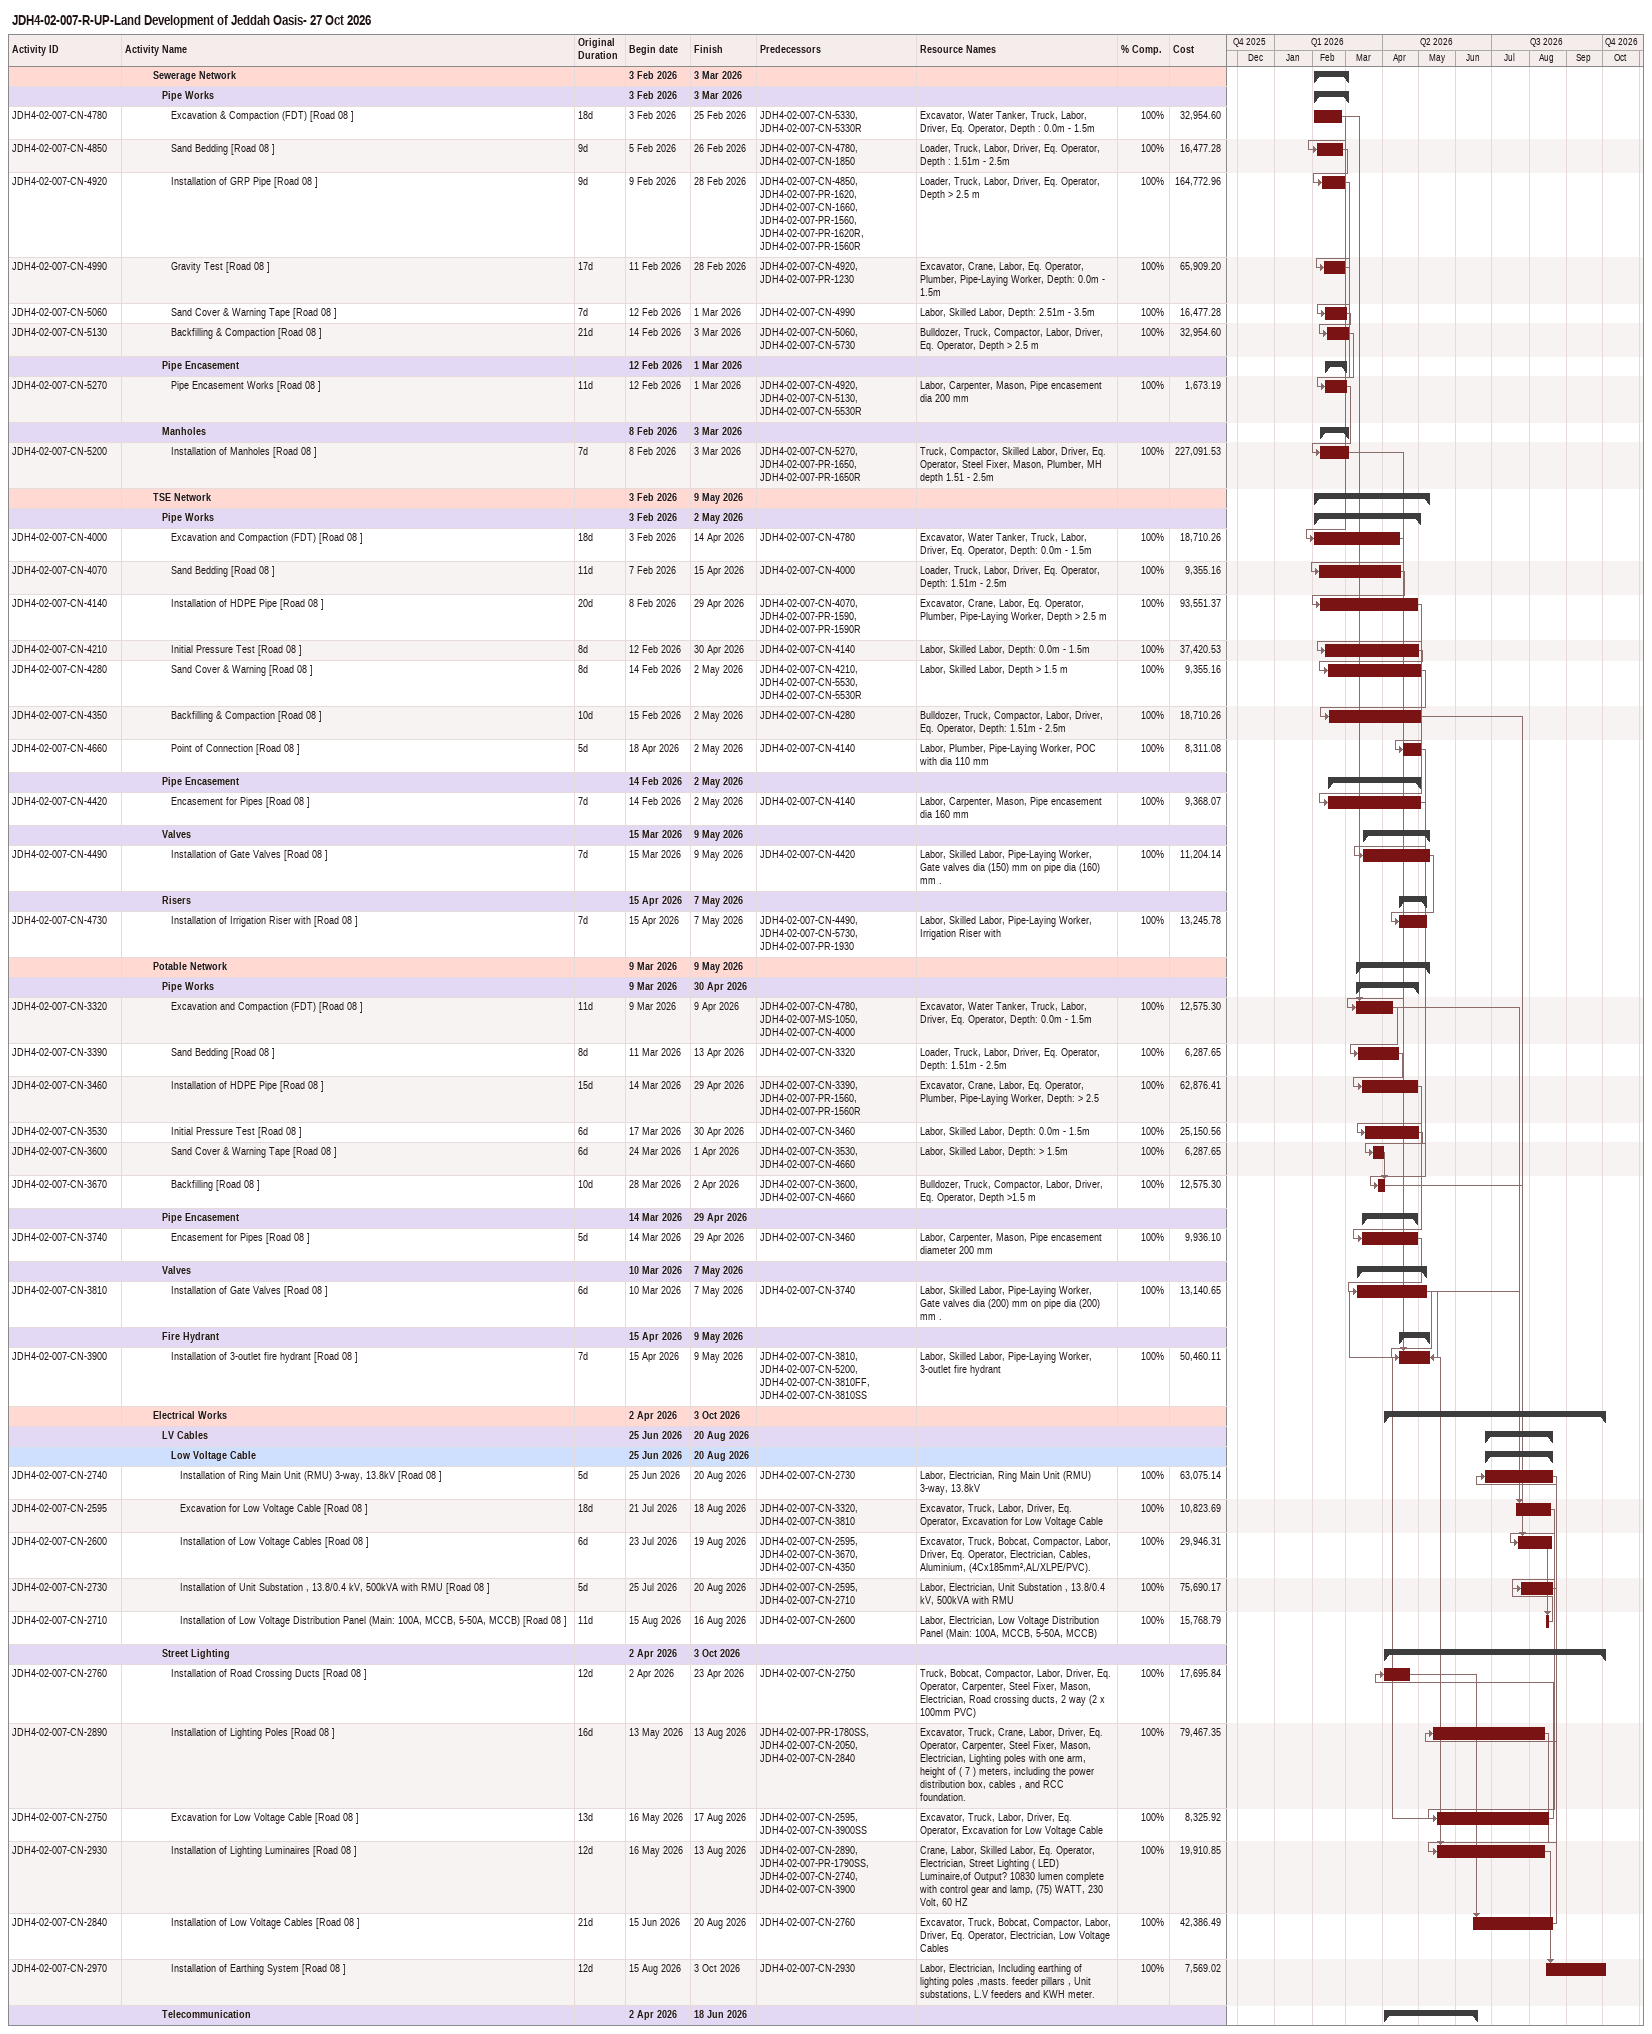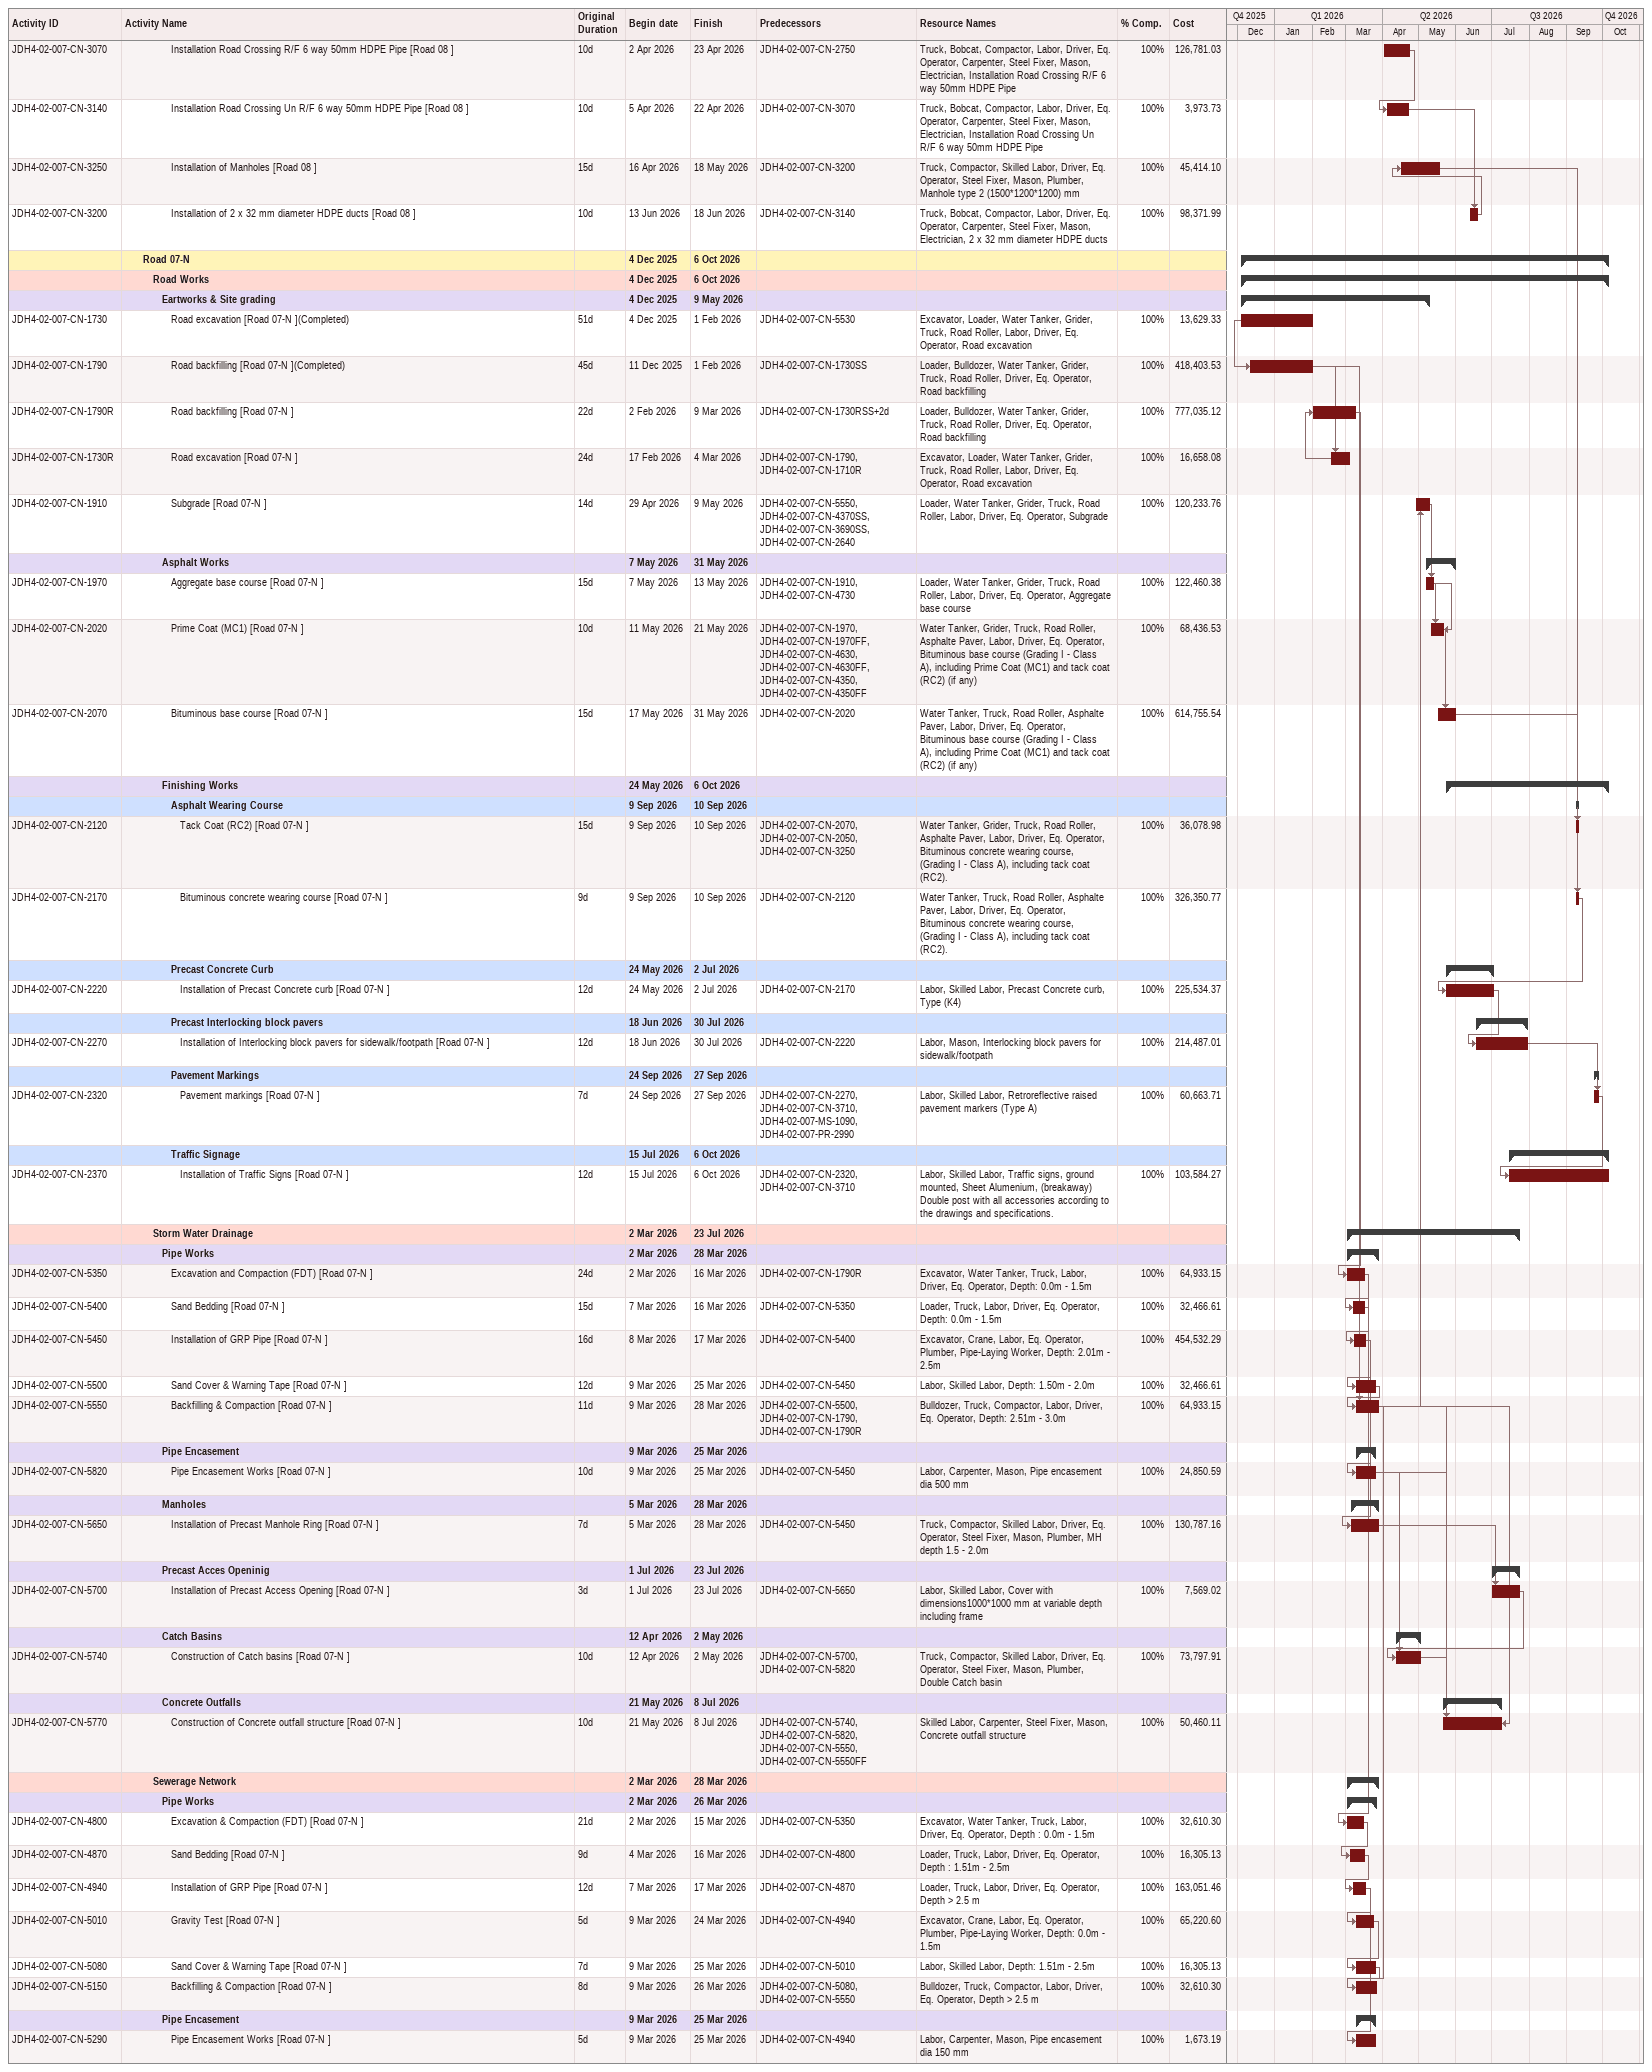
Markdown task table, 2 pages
JDH4-02-007-R-UP-Land Development of Jeddah Oasis- 27 Oct 2026

| ID | Level | Task | Original duration | Start | Finish | Predecessors | Resources | % complete | Cost |
|---|---|---|---|---|---|---|---|---|---|
|  | 4 | **Sewerage Network** |  | 2026-02-03 | 2026-03-03 |  |  |  |  |
|  | 5 | **Pipe Works** |  | 2026-02-03 | 2026-03-03 |  |  |  |  |
| JDH4-02-007-CN-4780 | 6 | Excavation & Compaction (FDT) [Road 08 ] | 18d | 2026-02-03 | 2026-02-25 | JDH4-02-007-CN-5330, JDH4-02-007-CN-5330R | Excavator, Water Tanker, Truck, Labor, Driver, Eq. Operator, Depth : 0.0m - 1.5m | 100 | 32954.60 |
| JDH4-02-007-CN-4850 | 6 | Sand Bedding [Road 08 ] | 9d | 2026-02-05 | 2026-02-26 | JDH4-02-007-CN-4780, JDH4-02-007-CN-1850 | Loader, Truck, Labor, Driver, Eq. Operator, Depth : 1.51m - 2.5m | 100 | 16477.28 |
| JDH4-02-007-CN-4920 | 6 | Installation of GRP Pipe [Road 08 ] | 9d | 2026-02-09 | 2026-02-28 | JDH4-02-007-CN-4850, JDH4-02-007-PR-1620, JDH4-02-007-CN-1660, JDH4-02-007-PR-1560, JDH4-02-007-PR-1620R, JDH4-02-007-PR-1560R | Loader, Truck, Labor, Driver, Eq. Operator, Depth > 2.5 m | 100 | 164772.96 |
| JDH4-02-007-CN-4990 | 6 | Gravity Test [Road 08 ] | 17d | 2026-02-11 | 2026-02-28 | JDH4-02-007-CN-4920, JDH4-02-007-PR-1230 | Excavator, Crane, Labor, Eq. Operator, Plumber, Pipe-Laying Worker, Depth: 0.0m - 1.5m | 100 | 65909.20 |
| JDH4-02-007-CN-5060 | 6 | Sand Cover & Warning Tape [Road 08 ] | 7d | 2026-02-12 | 2026-03-01 | JDH4-02-007-CN-4990 | Labor, Skilled Labor, Depth: 2.51m - 3.5m | 100 | 16477.28 |
| JDH4-02-007-CN-5130 | 6 | Backfilling & Compaction [Road 08 ] | 21d | 2026-02-14 | 2026-03-03 | JDH4-02-007-CN-5060, JDH4-02-007-CN-5730 | Bulldozer, Truck, Compactor, Labor, Driver, Eq. Operator, Depth > 2.5 m | 100 | 32954.60 |
|  | 5 | **Pipe Encasement** |  | 2026-02-12 | 2026-03-01 |  |  |  |  |
| JDH4-02-007-CN-5270 | 6 | Pipe Encasement Works [Road 08 ] | 11d | 2026-02-12 | 2026-03-01 | JDH4-02-007-CN-4920, JDH4-02-007-CN-5130, JDH4-02-007-CN-5530R | Labor, Carpenter, Mason, Pipe encasement dia 200 mm | 100 | 1673.19 |
|  | 5 | **Manholes** |  | 2026-02-08 | 2026-03-03 |  |  |  |  |
| JDH4-02-007-CN-5200 | 6 | Installation of Manholes [Road 08 ] | 7d | 2026-02-08 | 2026-03-03 | JDH4-02-007-CN-5270, JDH4-02-007-PR-1650, JDH4-02-007-PR-1650R | Truck, Compactor, Skilled Labor, Driver, Eq. Operator, Steel Fixer, Mason, Plumber, MH depth 1.51 - 2.5m | 100 | 227091.53 |
|  | 4 | **TSE Network** |  | 2026-02-03 | 2026-05-09 |  |  |  |  |
|  | 5 | **Pipe Works** |  | 2026-02-03 | 2026-05-02 |  |  |  |  |
| JDH4-02-007-CN-4000 | 6 | Excavation and Compaction (FDT) [Road 08 ] | 18d | 2026-02-03 | 2026-04-14 | JDH4-02-007-CN-4780 | Excavator, Water Tanker, Truck, Labor, Driver, Eq. Operator, Depth: 0.0m - 1.5m | 100 | 18710.26 |
| JDH4-02-007-CN-4070 | 6 | Sand Bedding [Road 08 ] | 11d | 2026-02-07 | 2026-04-15 | JDH4-02-007-CN-4000 | Loader, Truck, Labor, Driver, Eq. Operator, Depth: 1.51m - 2.5m | 100 | 9355.16 |
| JDH4-02-007-CN-4140 | 6 | Installation of HDPE Pipe [Road 08 ] | 20d | 2026-02-08 | 2026-04-29 | JDH4-02-007-CN-4070, JDH4-02-007-PR-1590, JDH4-02-007-PR-1590R | Excavator, Crane, Labor, Eq. Operator, Plumber, Pipe-Laying Worker, Depth > 2.5 m | 100 | 93551.37 |
| JDH4-02-007-CN-4210 | 6 | Initial Pressure Test [Road 08 ] | 8d | 2026-02-12 | 2026-04-30 | JDH4-02-007-CN-4140 | Labor, Skilled Labor, Depth: 0.0m - 1.5m | 100 | 37420.53 |
| JDH4-02-007-CN-4280 | 6 | Sand Cover & Warning [Road 08 ] | 8d | 2026-02-14 | 2026-05-02 | JDH4-02-007-CN-4210, JDH4-02-007-CN-5530, JDH4-02-007-CN-5530R | Labor, Skilled Labor, Depth > 1.5 m | 100 | 9355.16 |
| JDH4-02-007-CN-4350 | 6 | Backfilling & Compaction [Road 08 ] | 10d | 2026-02-15 | 2026-05-02 | JDH4-02-007-CN-4280 | Bulldozer, Truck, Compactor, Labor, Driver, Eq. Operator, Depth: 1.51m - 2.5m | 100 | 18710.26 |
| JDH4-02-007-CN-4660 | 6 | Point of Connection [Road 08 ] | 5d | 2026-04-18 | 2026-05-02 | JDH4-02-007-CN-4140 | Labor, Plumber, Pipe-Laying Worker, POC with dia 110 mm | 100 | 8311.08 |
|  | 5 | **Pipe Encasement** |  | 2026-02-14 | 2026-05-02 |  |  |  |  |
| JDH4-02-007-CN-4420 | 6 | Encasement for Pipes [Road 08 ] | 7d | 2026-02-14 | 2026-05-02 | JDH4-02-007-CN-4140 | Labor, Carpenter, Mason, Pipe encasement dia 160 mm | 100 | 9368.07 |
|  | 5 | **Valves** |  | 2026-03-15 | 2026-05-09 |  |  |  |  |
| JDH4-02-007-CN-4490 | 6 | Installation of Gate Valves [Road 08 ] | 7d | 2026-03-15 | 2026-05-09 | JDH4-02-007-CN-4420 | Labor, Skilled Labor, Pipe-Laying Worker, Gate valves dia (150) mm on pipe dia (160) mm . | 100 | 11204.14 |
|  | 5 | **Risers** |  | 2026-04-15 | 2026-05-07 |  |  |  |  |
| JDH4-02-007-CN-4730 | 6 | Installation of Irrigation Riser with [Road 08 ] | 7d | 2026-04-15 | 2026-05-07 | JDH4-02-007-CN-4490, JDH4-02-007-CN-5730, JDH4-02-007-PR-1930 | Labor, Skilled Labor, Pipe-Laying Worker, Irrigation Riser with | 100 | 13245.78 |
|  | 4 | **Potable Network** |  | 2026-03-09 | 2026-05-09 |  |  |  |  |
|  | 5 | **Pipe Works** |  | 2026-03-09 | 2026-04-30 |  |  |  |  |
| JDH4-02-007-CN-3320 | 6 | Excavation and Compaction (FDT) [Road 08 ] | 11d | 2026-03-09 | 2026-04-09 | JDH4-02-007-CN-4780, JDH4-02-007-MS-1050, JDH4-02-007-CN-4000 | Excavator, Water Tanker, Truck, Labor, Driver, Eq. Operator, Depth: 0.0m - 1.5m | 100 | 12575.30 |
| JDH4-02-007-CN-3390 | 6 | Sand Bedding [Road 08 ] | 8d | 2026-03-11 | 2026-04-13 | JDH4-02-007-CN-3320 | Loader, Truck, Labor, Driver, Eq. Operator, Depth: 1.51m - 2.5m | 100 | 6287.65 |
| JDH4-02-007-CN-3460 | 6 | Installation of HDPE Pipe [Road 08 ] | 15d | 2026-03-14 | 2026-04-29 | JDH4-02-007-CN-3390, JDH4-02-007-PR-1560, JDH4-02-007-PR-1560R | Excavator, Crane, Labor, Eq. Operator, Plumber, Pipe-Laying Worker, Depth: > 2.5 | 100 | 62876.41 |
| JDH4-02-007-CN-3530 | 6 | Initial Pressure Test [Road 08 ] | 6d | 2026-03-17 | 2026-04-30 | JDH4-02-007-CN-3460 | Labor, Skilled Labor, Depth: 0.0m - 1.5m | 100 | 25150.56 |
| JDH4-02-007-CN-3600 | 6 | Sand Cover & Warning Tape [Road 08 ] | 6d | 2026-03-24 | 2026-04-01 | JDH4-02-007-CN-3530, JDH4-02-007-CN-4660 | Labor, Skilled Labor, Depth: > 1.5m | 100 | 6287.65 |
| JDH4-02-007-CN-3670 | 6 | Backfilling [Road 08 ] | 10d | 2026-03-28 | 2026-04-02 | JDH4-02-007-CN-3600, JDH4-02-007-CN-4660 | Bulldozer, Truck, Compactor, Labor, Driver, Eq. Operator, Depth >1.5 m | 100 | 12575.30 |
|  | 5 | **Pipe Encasement** |  | 2026-03-14 | 2026-04-29 |  |  |  |  |
| JDH4-02-007-CN-3740 | 6 | Encasement for Pipes [Road 08 ] | 5d | 2026-03-14 | 2026-04-29 | JDH4-02-007-CN-3460 | Labor, Carpenter, Mason, Pipe encasement diameter 200 mm | 100 | 9936.10 |
|  | 5 | **Valves** |  | 2026-03-10 | 2026-05-07 |  |  |  |  |
| JDH4-02-007-CN-3810 | 6 | Installation of Gate Valves [Road 08 ] | 6d | 2026-03-10 | 2026-05-07 | JDH4-02-007-CN-3740 | Labor, Skilled Labor, Pipe-Laying Worker, Gate valves dia (200) mm on pipe dia (200) mm . | 100 | 13140.65 |
|  | 5 | **Fire Hydrant** |  | 2026-04-15 | 2026-05-09 |  |  |  |  |
| JDH4-02-007-CN-3900 | 6 | Installation of 3-outlet fire hydrant [Road 08 ] | 7d | 2026-04-15 | 2026-05-09 | JDH4-02-007-CN-3810, JDH4-02-007-CN-5200, JDH4-02-007-CN-3810FF, JDH4-02-007-CN-3810SS | Labor, Skilled Labor, Pipe-Laying Worker, 3-outlet fire hydrant | 100 | 50460.11 |
|  | 4 | **Electrical Works** |  | 2026-04-02 | 2026-10-03 |  |  |  |  |
|  | 5 | **LV Cables** |  | 2026-06-25 | 2026-08-20 |  |  |  |  |
|  | 6 | **Low Voltage Cable** |  | 2026-06-25 | 2026-08-20 |  |  |  |  |
| JDH4-02-007-CN-2740 | 7 | Installation of Ring Main Unit (RMU) 3-way, 13.8kV [Road 08 ] | 5d | 2026-06-25 | 2026-08-20 | JDH4-02-007-CN-2730 | Labor, Electrician, Ring Main Unit (RMU) 3-way, 13.8kV | 100 | 63075.14 |
| JDH4-02-007-CN-2595 | 7 | Excavation for Low Voltage Cable [Road 08 ] | 18d | 2026-07-21 | 2026-08-18 | JDH4-02-007-CN-3320, JDH4-02-007-CN-3810 | Excavator, Truck, Labor, Driver, Eq. Operator, Excavation for Low Voltage Cable | 100 | 10823.69 |
| JDH4-02-007-CN-2600 | 7 | Installation of Low Voltage Cables [Road 08 ] | 6d | 2026-07-23 | 2026-08-19 | JDH4-02-007-CN-2595, JDH4-02-007-CN-3670, JDH4-02-007-CN-4350 | Excavator, Truck, Bobcat, Compactor, Labor, Driver, Eq. Operator, Electrician, Cables, Aluminium, (4Cx185mm²,AL/XLPE/PVC). | 100 | 29946.31 |
| JDH4-02-007-CN-2730 | 7 | Installation of Unit Substation , 13.8/0.4 kV, 500kVA with RMU [Road 08 ] | 5d | 2026-07-25 | 2026-08-20 | JDH4-02-007-CN-2595, JDH4-02-007-CN-2710 | Labor, Electrician, Unit Substation , 13.8/0.4 kV, 500kVA with RMU | 100 | 75690.17 |
| JDH4-02-007-CN-2710 | 7 | Installation of Low Voltage Distribution Panel (Main: 100A, MCCB, 5-50A, MCCB) [Road 08 ] | 11d | 2026-08-15 | 2026-08-16 | JDH4-02-007-CN-2600 | Labor, Electrician, Low Voltage Distribution Panel (Main: 100A, MCCB, 5-50A, MCCB) | 100 | 15768.79 |
|  | 5 | **Street Lighting** |  | 2026-04-02 | 2026-10-03 |  |  |  |  |
| JDH4-02-007-CN-2760 | 6 | Installation of Road Crossing Ducts [Road 08 ] | 12d | 2026-04-02 | 2026-04-23 | JDH4-02-007-CN-2750 | Truck, Bobcat, Compactor, Labor, Driver, Eq. Operator, Carpenter, Steel Fixer, Mason, Electrician, Road crossing ducts, 2 way (2 x 100mm PVC) | 100 | 17695.84 |
| JDH4-02-007-CN-2890 | 6 | Installation of Lighting Poles [Road 08 ] | 16d | 2026-05-13 | 2026-08-13 | JDH4-02-007-PR-1780SS, JDH4-02-007-CN-2050, JDH4-02-007-CN-2840 | Excavator, Truck, Crane, Labor, Driver, Eq. Operator, Carpenter, Steel Fixer, Mason, Electrician, Lighting poles with one arm, height of ( 7 ) meters, including the power distribution box, cables , and RCC foundation. | 100 | 79467.35 |
| JDH4-02-007-CN-2750 | 6 | Excavation for Low Voltage Cable [Road 08 ] | 13d | 2026-05-16 | 2026-08-17 | JDH4-02-007-CN-2595, JDH4-02-007-CN-3900SS | Excavator, Truck, Labor, Driver, Eq. Operator, Excavation for Low Voltage Cable | 100 | 8325.92 |
| JDH4-02-007-CN-2930 | 6 | Installation of Lighting Luminaires [Road 08 ] | 12d | 2026-05-16 | 2026-08-13 | JDH4-02-007-CN-2890, JDH4-02-007-PR-1790SS, JDH4-02-007-CN-2740, JDH4-02-007-CN-3900 | Crane, Labor, Skilled Labor, Eq. Operator, Electrician, Street Lighting ( LED) Luminaire,of Output? 10830 lumen complete with control gear and lamp, (75) WATT, 230 Volt, 60 HZ | 100 | 19910.85 |
| JDH4-02-007-CN-2840 | 6 | Installation of Low Voltage Cables [Road 08 ] | 21d | 2026-06-15 | 2026-08-20 | JDH4-02-007-CN-2760 | Excavator, Truck, Bobcat, Compactor, Labor, Driver, Eq. Operator, Electrician, Low Voltage Cables | 100 | 42386.49 |
| JDH4-02-007-CN-2970 | 6 | Installation of Earthing System [Road 08 ] | 12d | 2026-08-15 | 2026-10-03 | JDH4-02-007-CN-2930 | Labor, Electrician, Including earthing of lighting poles ,masts. feeder pillars , Unit substations, L.V feeders and KWH meter. | 100 | 7569.02 |
|  | 5 | **Telecommunication** |  | 2026-04-02 | 2026-06-18 |  |  |  |  |
| JDH4-02-007-CN-3070 | 6 | Installation Road Crossing R/F 6 way 50mm HDPE Pipe [Road 08 ] | 10d | 2026-04-02 | 2026-04-23 | JDH4-02-007-CN-2750 | Truck, Bobcat, Compactor, Labor, Driver, Eq. Operator, Carpenter, Steel Fixer, Mason, Electrician, Installation Road Crossing R/F 6 way 50mm HDPE Pipe | 100 | 126781.03 |
| JDH4-02-007-CN-3140 | 6 | Installation Road Crossing Un R/F 6 way 50mm HDPE Pipe [Road 08 ] | 10d | 2026-04-05 | 2026-04-22 | JDH4-02-007-CN-3070 | Truck, Bobcat, Compactor, Labor, Driver, Eq. Operator, Carpenter, Steel Fixer, Mason, Electrician, Installation Road Crossing Un R/F 6 way 50mm HDPE Pipe | 100 | 3973.73 |
| JDH4-02-007-CN-3250 | 6 | Installation of Manholes [Road 08 ] | 15d | 2026-04-16 | 2026-05-18 | JDH4-02-007-CN-3200 | Truck, Compactor, Skilled Labor, Driver, Eq. Operator, Steel Fixer, Mason, Plumber, Manhole type 2 (1500*1200*1200) mm | 100 | 45414.10 |
| JDH4-02-007-CN-3200 | 6 | Installation of 2 x 32 mm diameter HDPE ducts [Road 08 ] | 10d | 2026-06-13 | 2026-06-18 | JDH4-02-007-CN-3140 | Truck, Bobcat, Compactor, Labor, Driver, Eq. Operator, Carpenter, Steel Fixer, Mason, Electrician, 2 x 32 mm diameter HDPE ducts | 100 | 98371.99 |
|  | 3 | **Road 07-N** |  | 2025-12-04 | 2026-10-06 |  |  |  |  |
|  | 4 | **Road Works** |  | 2025-12-04 | 2026-10-06 |  |  |  |  |
|  | 5 | **Eartworks & Site grading** |  | 2025-12-04 | 2026-05-09 |  |  |  |  |
| JDH4-02-007-CN-1730 | 6 | Road excavation [Road 07-N ](Completed) | 51d | 2025-12-04 | 2026-02-01 | JDH4-02-007-CN-5530 | Excavator, Loader, Water Tanker, Grider, Truck, Road Roller, Labor, Driver, Eq. Operator, Road excavation | 100 | 13629.33 |
| JDH4-02-007-CN-1790 | 6 | Road backfilling [Road 07-N ](Completed) | 45d | 2025-12-11 | 2026-02-01 | JDH4-02-007-CN-1730SS | Loader, Bulldozer, Water Tanker, Grider, Truck, Road Roller, Driver, Eq. Operator, Road backfilling | 100 | 418403.53 |
| JDH4-02-007-CN-1790R | 6 | Road backfilling [Road 07-N ] | 22d | 2026-02-02 | 2026-03-09 | JDH4-02-007-CN-1730RSS+2d | Loader, Bulldozer, Water Tanker, Grider, Truck, Road Roller, Driver, Eq. Operator, Road backfilling | 100 | 777035.12 |
| JDH4-02-007-CN-1730R | 6 | Road excavation [Road 07-N ] | 24d | 2026-02-17 | 2026-03-04 | JDH4-02-007-CN-1790, JDH4-02-007-CN-1710R | Excavator, Loader, Water Tanker, Grider, Truck, Road Roller, Labor, Driver, Eq. Operator, Road excavation | 100 | 16658.08 |
| JDH4-02-007-CN-1910 | 6 | Subgrade [Road 07-N ] | 14d | 2026-04-29 | 2026-05-09 | JDH4-02-007-CN-5550, JDH4-02-007-CN-4370SS, JDH4-02-007-CN-3690SS, JDH4-02-007-CN-2640 | Loader, Water Tanker, Grider, Truck, Road Roller, Labor, Driver, Eq. Operator, Subgrade | 100 | 120233.76 |
|  | 5 | **Asphalt Works** |  | 2026-05-07 | 2026-05-31 |  |  |  |  |
| JDH4-02-007-CN-1970 | 6 | Aggregate base course [Road 07-N ] | 15d | 2026-05-07 | 2026-05-13 | JDH4-02-007-CN-1910, JDH4-02-007-CN-4730 | Loader, Water Tanker, Grider, Truck, Road Roller, Labor, Driver, Eq. Operator, Aggregate base course | 100 | 122460.38 |
| JDH4-02-007-CN-2020 | 6 | Prime Coat (MC1) [Road 07-N ] | 10d | 2026-05-11 | 2026-05-21 | JDH4-02-007-CN-1970, JDH4-02-007-CN-1970FF, JDH4-02-007-CN-4630, JDH4-02-007-CN-4630FF, JDH4-02-007-CN-4350, JDH4-02-007-CN-4350FF | Water Tanker, Grider, Truck, Road Roller, Asphalte Paver, Labor, Driver, Eq. Operator, Bituminous base course (Grading I - Class A), including Prime Coat (MC1) and tack coat (RC2) (if any) | 100 | 68436.53 |
| JDH4-02-007-CN-2070 | 6 | Bituminous base course [Road 07-N ] | 15d | 2026-05-17 | 2026-05-31 | JDH4-02-007-CN-2020 | Water Tanker, Truck, Road Roller, Asphalte Paver, Labor, Driver, Eq. Operator, Bituminous base course (Grading I - Class A), including Prime Coat (MC1) and tack coat (RC2) (if any) | 100 | 614755.54 |
|  | 5 | **Finishing Works** |  | 2026-05-24 | 2026-10-06 |  |  |  |  |
|  | 6 | **Asphalt Wearing Course** |  | 2026-09-09 | 2026-09-10 |  |  |  |  |
| JDH4-02-007-CN-2120 | 7 | Tack Coat (RC2) [Road 07-N ] | 15d | 2026-09-09 | 2026-09-10 | JDH4-02-007-CN-2070, JDH4-02-007-CN-2050, JDH4-02-007-CN-3250 | Water Tanker, Grider, Truck, Road Roller, Asphalte Paver, Labor, Driver, Eq. Operator, Bituminous concrete wearing course, (Grading I - Class A), including tack coat (RC2). | 100 | 36078.98 |
| JDH4-02-007-CN-2170 | 7 | Bituminous concrete wearing course [Road 07-N ] | 9d | 2026-09-09 | 2026-09-10 | JDH4-02-007-CN-2120 | Water Tanker, Truck, Road Roller, Asphalte Paver, Labor, Driver, Eq. Operator, Bituminous concrete wearing course, (Grading I - Class A), including tack coat (RC2). | 100 | 326350.77 |
|  | 6 | **Precast Concrete Curb** |  | 2026-05-24 | 2026-07-02 |  |  |  |  |
| JDH4-02-007-CN-2220 | 7 | Installation of Precast Concrete curb [Road 07-N ] | 12d | 2026-05-24 | 2026-07-02 | JDH4-02-007-CN-2170 | Labor, Skilled Labor, Precast Concrete curb, Type (K4) | 100 | 225534.37 |
|  | 6 | **Precast Interlocking block pavers** |  | 2026-06-18 | 2026-07-30 |  |  |  |  |
| JDH4-02-007-CN-2270 | 7 | Installation of Interlocking block pavers for sidewalk/footpath [Road 07-N ] | 12d | 2026-06-18 | 2026-07-30 | JDH4-02-007-CN-2220 | Labor, Mason, Interlocking block pavers for sidewalk/footpath | 100 | 214487.01 |
|  | 6 | **Pavement Markings** |  | 2026-09-24 | 2026-09-27 |  |  |  |  |
| JDH4-02-007-CN-2320 | 7 | Pavement markings [Road 07-N ] | 7d | 2026-09-24 | 2026-09-27 | JDH4-02-007-CN-2270, JDH4-02-007-CN-3710, JDH4-02-007-MS-1090, JDH4-02-007-PR-2990 | Labor, Skilled Labor, Retroreflective raised pavement markers (Type A) | 100 | 60663.71 |
|  | 6 | **Traffic Signage** |  | 2026-07-15 | 2026-10-06 |  |  |  |  |
| JDH4-02-007-CN-2370 | 7 | Installation of Traffic Signs [Road 07-N ] | 12d | 2026-07-15 | 2026-10-06 | JDH4-02-007-CN-2320, JDH4-02-007-CN-3710 | Labor, Skilled Labor, Traffic signs, ground mounted, Sheet Alumenium, (breakaway) Double post with all accessories according to the drawings and specifications. | 100 | 103584.27 |
|  | 4 | **Storm Water Drainage** |  | 2026-03-02 | 2026-07-23 |  |  |  |  |
|  | 5 | **Pipe Works** |  | 2026-03-02 | 2026-03-28 |  |  |  |  |
| JDH4-02-007-CN-5350 | 6 | Excavation and Compaction (FDT) [Road 07-N ] | 24d | 2026-03-02 | 2026-03-16 | JDH4-02-007-CN-1790R | Excavator, Water Tanker, Truck, Labor, Driver, Eq. Operator, Depth: 0.0m - 1.5m | 100 | 64933.15 |
| JDH4-02-007-CN-5400 | 6 | Sand Bedding [Road 07-N ] | 15d | 2026-03-07 | 2026-03-16 | JDH4-02-007-CN-5350 | Loader, Truck, Labor, Driver, Eq. Operator, Depth: 0.0m - 1.5m | 100 | 32466.61 |
| JDH4-02-007-CN-5450 | 6 | Installation of GRP Pipe [Road 07-N ] | 16d | 2026-03-08 | 2026-03-17 | JDH4-02-007-CN-5400 | Excavator, Crane, Labor, Eq. Operator, Plumber, Pipe-Laying Worker, Depth: 2.01m - 2.5m | 100 | 454532.29 |
| JDH4-02-007-CN-5500 | 6 | Sand Cover & Warning Tape [Road 07-N ] | 12d | 2026-03-09 | 2026-03-25 | JDH4-02-007-CN-5450 | Labor, Skilled Labor, Depth: 1.50m - 2.0m | 100 | 32466.61 |
| JDH4-02-007-CN-5550 | 6 | Backfilling & Compaction [Road 07-N ] | 11d | 2026-03-09 | 2026-03-28 | JDH4-02-007-CN-5500, JDH4-02-007-CN-1790, JDH4-02-007-CN-1790R | Bulldozer, Truck, Compactor, Labor, Driver, Eq. Operator, Depth: 2.51m - 3.0m | 100 | 64933.15 |
|  | 5 | **Pipe Encasement** |  | 2026-03-09 | 2026-03-25 |  |  |  |  |
| JDH4-02-007-CN-5820 | 6 | Pipe Encasement Works [Road 07-N ] | 10d | 2026-03-09 | 2026-03-25 | JDH4-02-007-CN-5450 | Labor, Carpenter, Mason, Pipe encasement dia 500 mm | 100 | 24850.59 |
|  | 5 | **Manholes** |  | 2026-03-05 | 2026-03-28 |  |  |  |  |
| JDH4-02-007-CN-5650 | 6 | Installation of Precast Manhole Ring [Road 07-N ] | 7d | 2026-03-05 | 2026-03-28 | JDH4-02-007-CN-5450 | Truck, Compactor, Skilled Labor, Driver, Eq. Operator, Steel Fixer, Mason, Plumber, MH depth 1.5 - 2.0m | 100 | 130787.16 |
|  | 5 | **Precast Acces Openinig** |  | 2026-07-01 | 2026-07-23 |  |  |  |  |
| JDH4-02-007-CN-5700 | 6 | Installation of Precast Access Opening [Road 07-N ] | 3d | 2026-07-01 | 2026-07-23 | JDH4-02-007-CN-5650 | Labor, Skilled Labor, Cover with dimensions1000*1000 mm at variable depth including frame | 100 | 7569.02 |
|  | 5 | **Catch Basins** |  | 2026-04-12 | 2026-05-02 |  |  |  |  |
| JDH4-02-007-CN-5740 | 6 | Construction of Catch basins [Road 07-N ] | 10d | 2026-04-12 | 2026-05-02 | JDH4-02-007-CN-5700, JDH4-02-007-CN-5820 | Truck, Compactor, Skilled Labor, Driver, Eq. Operator, Steel Fixer, Mason, Plumber, Double Catch basin | 100 | 73797.91 |
|  | 5 | **Concrete Outfalls** |  | 2026-05-21 | 2026-07-08 |  |  |  |  |
| JDH4-02-007-CN-5770 | 6 | Construction of Concrete outfall structure [Road 07-N ] | 10d | 2026-05-21 | 2026-07-08 | JDH4-02-007-CN-5740, JDH4-02-007-CN-5820, JDH4-02-007-CN-5550, JDH4-02-007-CN-5550FF | Skilled Labor, Carpenter, Steel Fixer, Mason, Concrete outfall structure | 100 | 50460.11 |
|  | 4 | **Sewerage Network** |  | 2026-03-02 | 2026-03-28 |  |  |  |  |
|  | 5 | **Pipe Works** |  | 2026-03-02 | 2026-03-26 |  |  |  |  |
| JDH4-02-007-CN-4800 | 6 | Excavation & Compaction (FDT) [Road 07-N ] | 21d | 2026-03-02 | 2026-03-15 | JDH4-02-007-CN-5350 | Excavator, Water Tanker, Truck, Labor, Driver, Eq. Operator, Depth : 0.0m - 1.5m | 100 | 32610.30 |
| JDH4-02-007-CN-4870 | 6 | Sand Bedding [Road 07-N ] | 9d | 2026-03-04 | 2026-03-16 | JDH4-02-007-CN-4800 | Loader, Truck, Labor, Driver, Eq. Operator, Depth : 1.51m - 2.5m | 100 | 16305.13 |
| JDH4-02-007-CN-4940 | 6 | Installation of GRP Pipe [Road 07-N ] | 12d | 2026-03-07 | 2026-03-17 | JDH4-02-007-CN-4870 | Loader, Truck, Labor, Driver, Eq. Operator, Depth > 2.5 m | 100 | 163051.46 |
| JDH4-02-007-CN-5010 | 6 | Gravity Test [Road 07-N ] | 5d | 2026-03-09 | 2026-03-24 | JDH4-02-007-CN-4940 | Excavator, Crane, Labor, Eq. Operator, Plumber, Pipe-Laying Worker, Depth: 0.0m - 1.5m | 100 | 65220.60 |
| JDH4-02-007-CN-5080 | 6 | Sand Cover & Warning Tape [Road 07-N ] | 7d | 2026-03-09 | 2026-03-25 | JDH4-02-007-CN-5010 | Labor, Skilled Labor, Depth: 1.51m - 2.5m | 100 | 16305.13 |
| JDH4-02-007-CN-5150 | 6 | Backfilling & Compaction [Road 07-N ] | 8d | 2026-03-09 | 2026-03-26 | JDH4-02-007-CN-5080, JDH4-02-007-CN-5550 | Bulldozer, Truck, Compactor, Labor, Driver, Eq. Operator, Depth > 2.5 m | 100 | 32610.30 |
|  | 5 | **Pipe Encasement** |  | 2026-03-09 | 2026-03-25 |  |  |  |  |
| JDH4-02-007-CN-5290 | 6 | Pipe Encasement Works [Road 07-N ] | 5d | 2026-03-09 | 2026-03-25 | JDH4-02-007-CN-4940 | Labor, Carpenter, Mason, Pipe encasement dia 150 mm | 100 | 1673.19 |
